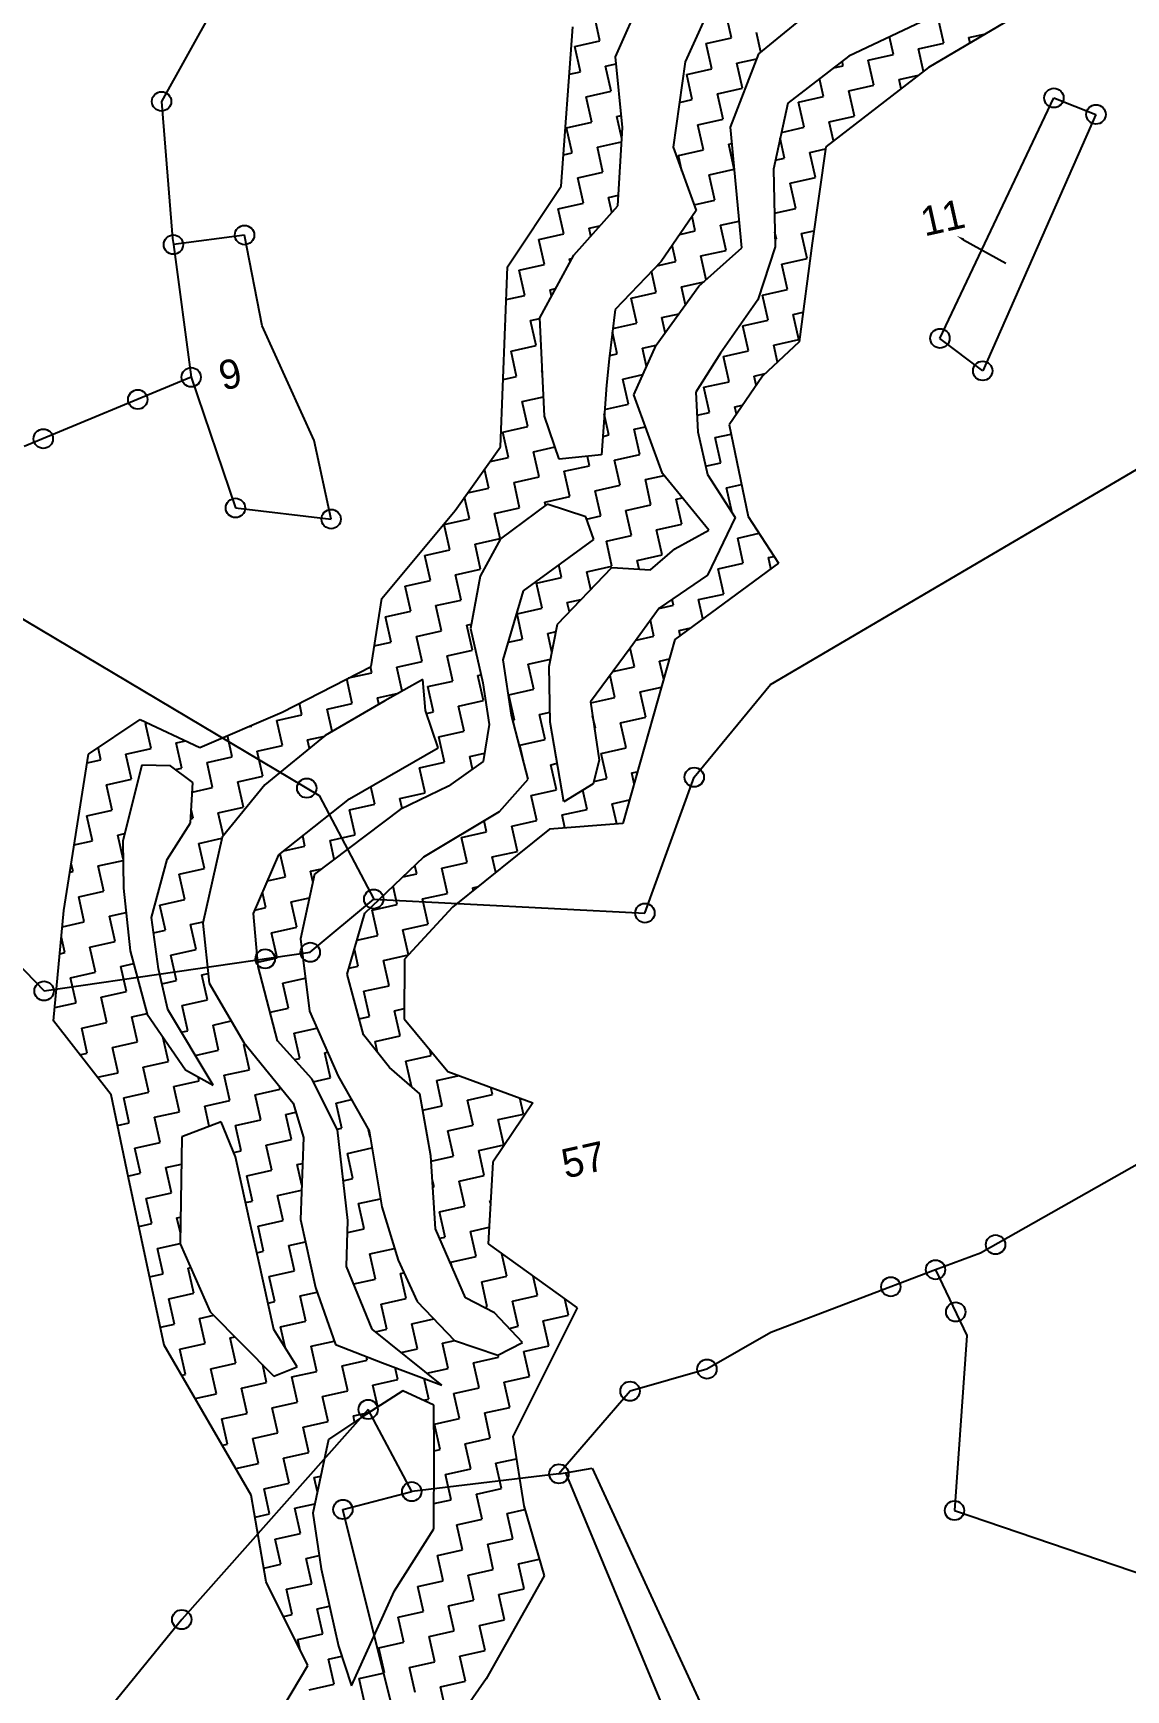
# Model space of a CAD drawing. Header units: metres. Extents: x 308144 to 311379, y 1932438 to 1934417.
# Drawn here: x 308645 to 308990, y 1933388 to 1933913 of the extents above; entities that cross this region are included whole.
import ezdxf

# ---------------------------------------------------------------- set-up
doc = ezdxf.new("R2010")
doc.units = ezdxf.units.M
doc.header["$LTSCALE"] = 0.3
doc.layers.get('0').update_dxf_attribs({"linetype": 'CONTINUOUS'})
for name, color, linetype in [('POLY_HATCH', 12, 'CONTINUOUS'), ('POLY_PARCEL', 6, 'CONTINUOUS'), ('TEXT_PARCEL', 7, 'CONTINUOUS')]:
    doc.layers.add(name, color=color, linetype=linetype)
doc.styles.get("Standard").update_dxf_attribs({"font": ''})
doc.styles.get('Standard').set_extended_font_data('Kruti Dev 050')

msp = doc.modelspace()

# ---------------------------------------------------------------- linework, layer by layer
msp.add_lwpolyline([(308939.09, 1933847.19), (308952.42, 1933839.78)])
for centre in [(308685.2, 1933890.97), (308967.66, 1933892.07), (308980.98, 1933886.85), (308711.48, 1933848.66), (308688.95, 1933845.63), (308931.6, 1933815.96), (308945.11, 1933805.67), (308694.58, 1933803.64), (308677.68, 1933796.61), (308647.78, 1933784.18), (308708.59, 1933762.26), (308738.89, 1933758.74), (308731.16, 1933673.56), (308853.81, 1933677.02), (308752.35, 1933638.43), (308838.21, 1933634.01), (308732.29, 1933621.59), (308718.02, 1933619.51), (308648.01, 1933609.35), (308949.19, 1933529.03), (308930.18, 1933521.1), (308916.04, 1933515.7), (308936.57, 1933507.71), (308857.85, 1933489.63), (308833.48, 1933482.63), (308750.6, 1933476.85), (308811, 1933456.46), (308764.4, 1933450.83), (308742.63, 1933445.19), (308936.19, 1933444.86), (308691.6, 1933410.33)]:
    msp.add_circle(centre, 3.06)
msp.add_solid([(308938.89, 1933846.83), (308936.91, 1933848.41), (308939.29, 1933847.55)])
at = {"layer": 'POLY_HATCH'}
for p, q in [((308828.84, 1933905.04), (308840.43, 1933931)), ((308861.85, 1933927.64), (308850.94, 1933903.46)), ((308874.24, 1933906.04), (308892.21, 1933920.68)), ((308931.57, 1933918.87), (308902.73, 1933905.34)), ((308955.73, 1933918.03), (308927.98, 1933901.69)), ((308811.73, 1933864.09), (308815.4, 1933914.62)), ((308831.11, 1933882.72), (308828.84, 1933905.04)), ((308850.94, 1933903.46), (308847.18, 1933876.53)), ((308865.28, 1933882.8), (308874.24, 1933906.04)), ((308902.73, 1933905.34), (308883.41, 1933890.39)), ((308927.98, 1933901.69), (308895.44, 1933876.55)), ((308883.41, 1933890.39), (308878.86, 1933869.56)), ((308829.59, 1933857.92), (308831.11, 1933882.72)), ((308868.85, 1933844.66), (308865.28, 1933882.8)), ((308847.18, 1933876.53), (308854.4, 1933856.4)), ((308895.44, 1933876.55), (308891.13, 1933846.14)), ((308878.86, 1933869.56), (308879.42, 1933844.91)), ((308794.74, 1933838.57), (308811.73, 1933864.09)), ((308815.68, 1933842.3), (308829.59, 1933857.92)), ((308854.4, 1933856.4), (308843.32, 1933840.33)), ((308855.3, 1933832.43), (308868.85, 1933844.66)), ((308879.42, 1933844.91), (308873.97, 1933828.11)), ((308891.13, 1933846.14), (308887.02, 1933814.82)), ((308804.89, 1933822.49), (308815.68, 1933842.3)), ((308843.32, 1933840.33), (308828.77, 1933825.12)), ((308792.51, 1933781.6), (308794.74, 1933838.57)), ((308841.76, 1933813.82), (308855.3, 1933832.43)), ((308828.77, 1933825.12), (308826.84, 1933809.47)), ((308873.97, 1933828.11), (308862.15, 1933811.31)), ((308806.43, 1933791.31), (308804.89, 1933822.49)), ((308834.66, 1933798.08), (308841.76, 1933813.82)), ((308887.02, 1933814.82), (308875.43, 1933804.02)), ((308826.84, 1933809.47), (308825.99, 1933801.12)), ((308862.15, 1933811.31), (308854.3, 1933798.93)), ((308875.43, 1933804.02), (308864.86, 1933788.63)), ((308825.99, 1933801.12), (308824.41, 1933779.03)), ((308843.76, 1933773.22), (308834.66, 1933798.08)), ((308854.3, 1933798.93), (308854.99, 1933786.35)), ((308811.11, 1933777.68), (308806.43, 1933791.31)), ((308854.99, 1933786.35), (308858.01, 1933772.86)), ((308864.86, 1933788.63), (308870.88, 1933759.57)), ((308778.16, 1933761.5), (308792.51, 1933781.6)), ((308824.41, 1933779.03), (308811.11, 1933777.68)), ((308858.41, 1933755.26), (308843.76, 1933773.22)), ((308858.01, 1933772.86), (308866.72, 1933759.24)), ((308754.92, 1933733.62), (308778.16, 1933761.5)), ((308807.24, 1933763.49), (308792.5, 1933752.5)), ((308819.47, 1933759.44), (308807.24, 1933763.49)), ((308821.98, 1933752.3), (308819.47, 1933759.44)), ((308847.69, 1933749.32), (308858.41, 1933755.26)), ((308866.72, 1933759.24), (308858.05, 1933741.02)), ((308870.88, 1933759.57), (308880.46, 1933744.82)), ((308792.5, 1933752.5), (308786.09, 1933740.65)), ((308799.8, 1933736.03), (308821.98, 1933752.3)), ((308839.98, 1933742.64), (308847.69, 1933749.32)), ((308880.46, 1933744.82), (308847.71, 1933720.6)), ((308786.09, 1933740.65), (308783, 1933724.12)), ((308810.55, 1933725.43), (308827.76, 1933743.44)), ((308827.76, 1933743.44), (308839.98, 1933742.64)), ((308858.05, 1933741.02), (308842.7, 1933730.51)), ((308793.36, 1933714.22), (308799.8, 1933736.03)), ((308751.52, 1933712.11), (308754.92, 1933733.62)), ((308842.7, 1933730.51), (308833.49, 1933717.83)), ((308783, 1933724.12), (308786.85, 1933706.88)), ((308807.86, 1933712.09), (308810.55, 1933725.43)), ((308847.71, 1933720.6), (308831.26, 1933662.38)), ((308795.93, 1933696.69), (308793.36, 1933714.22)), ((308833.49, 1933717.83), (308821, 1933700.87)), ((308723.36, 1933697.6), (308751.52, 1933712.11)), ((308767.9, 1933707.92), (308755.86, 1933701.19)), ((308768.73, 1933698.15), (308767.9, 1933707.92)), ((308808.26, 1933694.48), (308807.86, 1933712.09)), ((308786.85, 1933706.88), (308788.89, 1933693.75)), ((308697.35, 1933686.47), (308723.36, 1933697.6)), ((308755.86, 1933701.19), (308737.04, 1933690.19)), ((308772.72, 1933686.37), (308768.73, 1933698.15)), ((308821, 1933700.87), (308823.72, 1933682.37)), ((308662.06, 1933684.36), (308678.46, 1933695.27)), ((308678.46, 1933695.27), (308697.35, 1933686.47)), ((308788.89, 1933693.75), (308786.99, 1933682.01)), ((308801.24, 1933676.36), (308795.93, 1933696.69)), ((308812.5, 1933669.24), (308808.26, 1933694.48)), ((308737.04, 1933690.19), (308717.89, 1933674.59)), ((308654.3, 1933634.85), (308662.06, 1933684.36)), ((308744.65, 1933670.13), (308772.72, 1933686.37)), ((308786.99, 1933682.01), (308776.07, 1933674.14)), ((308823.72, 1933682.37), (308821.86, 1933674.87)), ((308678.91, 1933680.8), (308672.95, 1933656.84)), ((308688.01, 1933680.58), (308678.91, 1933680.8)), ((308695.07, 1933675.37), (308688.01, 1933680.58)), ((308792.2, 1933666.19), (308801.24, 1933676.36)), ((308694.32, 1933662.53), (308695.07, 1933675.37)), ((308717.89, 1933674.59), (308704.39, 1933657.99)), ((308776.07, 1933674.14), (308760.72, 1933666.82)), ((308821.86, 1933674.87), (308812.5, 1933669.24)), ((308722.34, 1933652.47), (308744.65, 1933670.13)), ((308760.72, 1933666.82), (308733.62, 1933646.28)), ((308768.25, 1933651.78), (308792.2, 1933666.19)), ((308686.95, 1933650.92), (308694.32, 1933662.53)), ((308808, 1933660.55), (308777.29, 1933635.83)), ((308831.26, 1933662.38), (308808, 1933660.55)), ((308672.95, 1933656.84), (308673.11, 1933641.94)), ((308704.39, 1933657.99), (308698.24, 1933630.81)), ((308681.99, 1933632.61), (308686.95, 1933650.92)), ((308714.27, 1933633.91), (308722.34, 1933652.47)), ((308749.58, 1933634.02), (308768.25, 1933651.78)), ((308733.62, 1933646.28), (308729.14, 1933625.81)), ((308673.11, 1933641.94), (308675.3, 1933622.06)), ((308651.02, 1933599.85), (308654.3, 1933634.85)), ((308777.29, 1933635.83), (308762.12, 1933619.4)), ((308684.27, 1933616.37), (308681.99, 1933632.61)), ((308698.24, 1933630.81), (308700.24, 1933611.8)), ((308715.78, 1933617.05), (308714.27, 1933633.91)), ((308743.95, 1933614.65), (308749.58, 1933634.02)), ((308729.14, 1933625.81), (308732, 1933602.91)), ((308675.3, 1933622.06), (308680.69, 1933601.99)), ((308762.12, 1933619.4), (308761.99, 1933600.55)), ((308687.16, 1933603.44), (308684.27, 1933616.37)), ((308721.94, 1933593.53), (308715.78, 1933617.05)), ((308749.15, 1933595.45), (308743.95, 1933614.65)), ((308700.24, 1933611.8), (308711.24, 1933592.99)), ((308701.58, 1933579.51), (308687.16, 1933603.44)), ((308732, 1933602.91), (308741.14, 1933582.33)), ((308669.3, 1933576.43), (308651.02, 1933599.85)), ((308680.69, 1933601.99), (308692.8, 1933584.33)), ((308761.99, 1933600.55), (308775.87, 1933583.87)), ((308711.24, 1933592.99), (308726.84, 1933573.85)), ((308732.79, 1933581.48), (308721.94, 1933593.53)), ((308757.37, 1933585.07), (308749.15, 1933595.45)), ((308692.8, 1933584.33), (308701.58, 1933579.51)), ((308741.14, 1933582.33), (308750.89, 1933565.05)), ((308766.92, 1933576.79), (308757.37, 1933585.07)), ((308775.87, 1933583.87), (308802.74, 1933573.95)), ((308674.71, 1933550.13), (308669.3, 1933576.43)), ((308740.91, 1933565.41), (308732.79, 1933581.48)), ((308770.39, 1933557.2), (308766.92, 1933576.79)), ((308726.84, 1933573.85), (308730.12, 1933563)), ((308802.74, 1933573.95), (308790.02, 1933555.18)), ((308704.05, 1933567.96), (308691.63, 1933563.15)), ((308708.57, 1933556.82), (308704.05, 1933567.96)), ((308691.63, 1933563.15), (308691.1, 1933529.3)), ((308730.12, 1933563), (308729.15, 1933536.98)), ((308744.16, 1933536.72), (308740.91, 1933565.41)), ((308750.89, 1933565.05), (308754.9, 1933541.05)), ((308713.6, 1933534.33), (308708.57, 1933556.82)), ((308771.96, 1933534.02), (308770.39, 1933557.2)), ((308790.02, 1933555.18), (308788.57, 1933529.28)), ((308686.08, 1933497.17), (308674.71, 1933550.13)), ((308754.9, 1933541.05), (308760.06, 1933524.1)), ((308729.15, 1933536.98), (308733.98, 1933515.43)), ((308743.79, 1933522.15), (308744.16, 1933536.72)), ((308691.1, 1933529.3), (308700.64, 1933507.81)), ((308715.76, 1933524.69), (308713.6, 1933534.33)), ((308781.39, 1933512.14), (308771.96, 1933534.02)), ((308788.57, 1933529.28), (308816.78, 1933509.04)), ((308720.79, 1933502.2), (308715.76, 1933524.69)), ((308760.06, 1933524.1), (308766.16, 1933510.98)), ((308751.87, 1933502.23), (308743.79, 1933522.15)), ((308733.98, 1933515.43), (308740.28, 1933497.38)), ((308766.16, 1933510.98), (308777.97, 1933498.68)), ((308790.59, 1933507.41), (308781.39, 1933512.14)), ((308816.78, 1933509.04), (308796.42, 1933468.29)), ((308700.64, 1933507.81), (308720.74, 1933487.35)), ((308799.48, 1933498.08), (308790.59, 1933507.41)), ((308728.17, 1933490.36), (308720.79, 1933502.2)), ((308773.95, 1933484.54), (308751.87, 1933502.23)), ((308777.97, 1933498.68), (308791.69, 1933494.06)), ((308791.69, 1933494.06), (308799.48, 1933498.08)), ((308713.6, 1933449.76), (308686.08, 1933497.17)), ((308740.28, 1933497.38), (308755.15, 1933491.65)), ((308720.74, 1933487.35), (308728.17, 1933490.36)), ((308755.15, 1933491.65), (308773.95, 1933484.54)), ((308761.6, 1933482.75), (308748.61, 1933474.45)), ((308771.39, 1933478.2), (308761.6, 1933482.75)), ((308771.49, 1933462.7), (308771.39, 1933478.2)), ((308748.61, 1933474.45), (308738.04, 1933467.36)), ((308738.04, 1933467.36), (308733.14, 1933444)), ((308796.42, 1933468.29), (308799.88, 1933446.38)), ((308771.38, 1933439.06), (308771.49, 1933462.7)), ((308718.28, 1933422.33), (308713.6, 1933449.76)), ((308799.88, 1933446.38), (308806.3, 1933424.17)), ((308733.14, 1933444), (308735.74, 1933426.36)), ((308758.9, 1933419.4), (308771.38, 1933439.06)), ((308735.74, 1933426.36), (308741.2, 1933401.94)), ((308731.46, 1933395.84), (308718.28, 1933422.33)), ((308745.36, 1933389.38), (308758.9, 1933419.4)), ((308806.3, 1933424.17), (308787.98, 1933391.6)), ((308741.2, 1933401.94), (308745.36, 1933389.38)), ((308721.31, 1933378.61), (308731.46, 1933395.84)), ((308787.98, 1933391.6), (308761.28, 1933353.29))]:
    msp.add_line(p, q, dxfattribs=at)
at = {"layer": 'POLY_HATCH', "linetype": 'Continuous'}
for p, q in [((308823.98, 1933910.1), (308822.2, 1933918.06)), ((308865.56, 1933911.05), (308863.77, 1933919)), ((308932.78, 1933909.38), (308931, 1933917.33)), ((308874.91, 1933906.59), (308873.51, 1933912.83)), ((308940.74, 1933911.16), (308946.09, 1933912.35)), ((308816.02, 1933908.32), (308823.98, 1933910.1)), ((308817.81, 1933900.36), (308816.02, 1933908.32)), ((308857.6, 1933909.26), (308865.56, 1933911.05)), ((308859.38, 1933901.31), (308857.6, 1933909.26)), ((308916.87, 1933905.81), (308915.62, 1933911.39)), ((308924.83, 1933907.6), (308932.78, 1933909.38)), ((308926.42, 1933900.48), (308924.83, 1933907.6)), ((308941.13, 1933909.43), (308940.74, 1933911.16)), ((308825.76, 1933902.14), (308829.06, 1933902.88)), ((308827.55, 1933894.18), (308825.76, 1933902.14)), ((308867.34, 1933903.09), (308873.65, 1933904.5)), ((308869.12, 1933895.13), (308867.34, 1933903.09)), ((308897.84, 1933901.56), (308900.95, 1933902.25)), ((308900.95, 1933902.25), (308900.62, 1933903.71)), ((308908.91, 1933904.03), (308916.87, 1933905.81)), ((308910.69, 1933896.07), (308908.91, 1933904.03)), ((308814.31, 1933899.58), (308817.81, 1933900.36)), ((308851.42, 1933899.52), (308859.38, 1933901.31)), ((308853.2, 1933891.57), (308851.42, 1933899.52)), ((308894.77, 1933892.51), (308893.5, 1933898.2)), ((308918.65, 1933897.86), (308924.8, 1933899.23)), ((308919.29, 1933894.98), (308918.65, 1933897.86)), ((308819.59, 1933892.4), (308827.55, 1933894.18)), ((308821.37, 1933884.44), (308819.59, 1933892.4)), ((308849.16, 1933890.66), (308853.2, 1933891.57)), ((308861.16, 1933893.35), (308869.12, 1933895.13)), ((308862.94, 1933885.39), (308861.16, 1933893.35)), ((308886.82, 1933890.73), (308894.77, 1933892.51)), ((308902.73, 1933894.29), (308910.69, 1933896.07)), ((308904.51, 1933886.34), (308902.73, 1933894.29)), ((308829.33, 1933886.22), (308830.72, 1933886.54)), ((308830.9, 1933879.2), (308829.33, 1933886.22)), ((308888.6, 1933882.77), (308886.82, 1933890.73)), ((308896.55, 1933884.55), (308904.51, 1933886.34)), ((308813.41, 1933882.66), (308821.37, 1933884.44)), ((308815.19, 1933874.7), (308813.41, 1933882.66)), ((308854.98, 1933883.61), (308862.94, 1933885.39)), ((308856.76, 1933875.65), (308854.98, 1933883.61)), ((308881.39, 1933881.16), (308888.6, 1933882.77)), ((308897.92, 1933878.47), (308896.55, 1933884.55)), ((308823.15, 1933876.48), (308830.84, 1933878.2)), ((308824.93, 1933868.53), (308823.15, 1933876.48)), ((308848.8, 1933873.87), (308856.76, 1933875.65)), ((308864.72, 1933877.43), (308865.76, 1933877.66)), ((308866.5, 1933869.47), (308864.72, 1933877.43)), ((308882.42, 1933873.03), (308881, 1933879.36)), ((308890.38, 1933874.82), (308895.35, 1933875.93)), ((308812.46, 1933874.09), (308815.19, 1933874.7)), ((308849.91, 1933868.92), (308848.8, 1933873.87)), ((308879.48, 1933872.38), (308882.42, 1933873.03)), ((308892.16, 1933866.86), (308890.38, 1933874.82)), ((308816.97, 1933866.74), (308824.93, 1933868.53)), ((308818.75, 1933858.79), (308816.97, 1933866.74)), ((308858.54, 1933867.69), (308866.5, 1933869.47)), ((308860.32, 1933859.73), (308858.54, 1933867.69)), ((308884.2, 1933865.08), (308892.16, 1933866.86)), ((308885.98, 1933857.12), (308884.2, 1933865.08)), ((308826.71, 1933860.57), (308829.8, 1933861.26)), ((308827.76, 1933855.86), (308826.71, 1933860.57)), ((308853.74, 1933858.26), (308860.32, 1933859.73)), ((308810.79, 1933857.01), (308818.75, 1933858.79)), ((308812.57, 1933849.05), (308810.79, 1933857.01)), ((308854.15, 1933849.99), (308853.13, 1933854.55)), ((308879.18, 1933855.6), (308885.98, 1933857.12)), ((308820.53, 1933850.83), (308823.96, 1933851.6)), ((308821.08, 1933848.36), (308820.53, 1933850.83)), ((308849.22, 1933848.89), (308854.15, 1933849.99)), ((308862.11, 1933851.77), (308868.06, 1933853.11)), ((308863.89, 1933843.82), (308862.11, 1933851.77)), ((308879.8, 1933847.38), (308879.32, 1933849.55)), ((308887.76, 1933849.16), (308891.68, 1933850.04)), ((308889.54, 1933841.2), (308887.76, 1933849.16)), ((308804.62, 1933847.27), (308812.57, 1933849.05)), ((308806.4, 1933839.31), (308804.62, 1933847.27)), ((308847.97, 1933840.25), (308846.82, 1933845.41)), ((308879.37, 1933847.28), (308879.8, 1933847.38)), ((308798.44, 1933837.53), (308806.4, 1933839.31)), ((308814.36, 1933841.09), (308815.12, 1933841.26)), ((308814.55, 1933840.22), (308814.36, 1933841.09)), ((308841.96, 1933838.91), (308847.97, 1933840.25)), ((308855.93, 1933842.04), (308863.89, 1933843.82)), ((308857.61, 1933834.51), (308855.93, 1933842.04)), ((308881.58, 1933839.42), (308889.54, 1933841.2)), ((308883.37, 1933831.46), (308881.58, 1933839.42)), ((308800.22, 1933829.57), (308798.44, 1933837.53)), ((308841.79, 1933830.52), (308840.3, 1933837.18)), ((308849.75, 1933832.3), (308856.93, 1933833.9)), ((308794.33, 1933828.25), (308800.22, 1933829.57)), ((308808.18, 1933831.35), (308809.93, 1933831.74)), ((308808.63, 1933829.35), (308808.18, 1933831.35)), ((308833.83, 1933828.73), (308841.79, 1933830.52)), ((308835.62, 1933820.78), (308833.83, 1933828.73)), ((308851.03, 1933826.57), (308849.75, 1933832.3)), ((308875.41, 1933829.68), (308883.37, 1933831.46)), ((308877.19, 1933821.72), (308875.41, 1933829.68)), ((308843.57, 1933822.56), (308849, 1933823.77)), ((308885.15, 1933823.5), (308888.25, 1933824.2)), ((308886.93, 1933815.55), (308885.15, 1933823.5)), ((308794, 1933819.82), (308794.04, 1933819.83)), ((308794.04, 1933819.83), (308794.01, 1933819.98)), ((308802, 1933821.61), (308804.9, 1933822.26)), ((308803.78, 1933813.65), (308802, 1933821.61)), ((308829.44, 1933811.04), (308827.89, 1933817.96)), ((308828.03, 1933819.08), (308835.62, 1933820.78)), ((308844.64, 1933817.79), (308843.57, 1933822.56)), ((308869.23, 1933819.94), (308877.19, 1933821.72)), ((308871.01, 1933811.98), (308869.23, 1933819.94)), ((308795.82, 1933811.87), (308803.78, 1933813.65)), ((308837.4, 1933812.82), (308841.74, 1933813.79)), ((308838.69, 1933807.03), (308837.4, 1933812.82)), ((308878.97, 1933813.76), (308886.93, 1933815.55)), ((308880.16, 1933808.43), (308878.97, 1933813.76)), ((308797.6, 1933803.91), (308795.82, 1933811.87)), ((308826.96, 1933810.48), (308829.44, 1933811.04)), ((308863.05, 1933810.2), (308871.01, 1933811.98)), ((308864.83, 1933802.24), (308863.05, 1933810.2)), ((308793.34, 1933802.96), (308797.6, 1933803.91)), ((308805.56, 1933805.69), (308805.72, 1933805.73)), ((308805.76, 1933804.8), (308805.56, 1933805.69)), ((308831.22, 1933803.08), (308837.55, 1933804.5)), ((308833, 1933795.12), (308831.22, 1933803.08)), ((308856.87, 1933800.46), (308864.83, 1933802.24)), ((308872.79, 1933804.02), (308876.27, 1933804.8)), ((308873.44, 1933801.13), (308872.79, 1933804.02)), ((308799.39, 1933795.95), (308806.13, 1933797.46)), ((308858.66, 1933792.5), (308856.87, 1933800.46)), ((308801.17, 1933788), (308799.39, 1933795.95)), ((308826.82, 1933785.38), (308825.34, 1933792.02)), ((308825.44, 1933793.43), (308833, 1933795.12)), ((308854.7, 1933791.62), (308858.66, 1933792.5)), ((308866.61, 1933794.29), (308869.13, 1933794.85)), ((308867.14, 1933791.94), (308866.61, 1933794.29)), ((308793.21, 1933786.22), (308801.17, 1933788)), ((308794.99, 1933778.26), (308793.21, 1933786.22)), ((308834.78, 1933787.16), (308838.36, 1933787.96)), ((308836.56, 1933779.2), (308834.78, 1933787.16)), ((308802.95, 1933780.04), (308809.78, 1933781.57)), ((308824.83, 1933784.93), (308826.82, 1933785.38)), ((308860.44, 1933784.55), (308865.47, 1933785.67)), ((308862.22, 1933776.59), (308860.44, 1933784.55)), ((308789.19, 1933776.96), (308794.99, 1933778.26)), ((308804.73, 1933772.08), (308802.95, 1933780.04)), ((308820.65, 1933775.64), (308819.99, 1933778.58)), ((308828.6, 1933777.42), (308836.56, 1933779.2)), ((308830.38, 1933769.46), (308828.6, 1933777.42)), ((308857.41, 1933775.51), (308862.22, 1933776.59)), ((308788.81, 1933768.52), (308787.46, 1933774.54)), ((308796.77, 1933770.3), (308804.73, 1933772.08)), ((308812.69, 1933773.86), (308820.65, 1933775.64)), ((308814.47, 1933765.9), (308812.69, 1933773.86)), ((308838.34, 1933771.25), (308844.29, 1933772.58)), ((308840.12, 1933763.29), (308838.34, 1933771.25)), ((308782.63, 1933758.78), (308781.1, 1933765.63)), ((308782.09, 1933767.01), (308788.81, 1933768.52)), ((308798.55, 1933762.34), (308796.77, 1933770.3)), ((308806.51, 1933764.12), (308814.47, 1933765.9)), ((308822.43, 1933767.68), (308830.38, 1933769.46)), ((308824.21, 1933759.72), (308822.43, 1933767.68)), ((308848.08, 1933765.07), (308850.05, 1933765.51)), ((308864, 1933768.63), (308868.78, 1933769.7)), ((308865.77, 1933760.74), (308864, 1933768.63)), ((308790.59, 1933760.56), (308798.55, 1933762.34)), ((308792.37, 1933752.6), (308790.59, 1933760.56)), ((308806.74, 1933763.11), (308806.51, 1933764.12)), ((308832.17, 1933761.51), (308840.12, 1933763.29)), ((308833.95, 1933753.55), (308832.17, 1933761.51)), ((308849.86, 1933757.11), (308848.08, 1933765.07)), ((308774.68, 1933757), (308782.63, 1933758.78)), ((308776.46, 1933749.04), (308774.68, 1933757)), ((308819.72, 1933758.72), (308824.21, 1933759.72)), ((308841.9, 1933755.33), (308849.86, 1933757.11)), ((308843.69, 1933747.37), (308841.9, 1933755.33)), ((308784.42, 1933750.82), (308792.37, 1933752.6)), ((308786.2, 1933742.86), (308784.42, 1933750.82)), ((308825.99, 1933751.77), (308833.95, 1933753.55)), ((308827.77, 1933743.81), (308825.99, 1933751.77)), ((308867.56, 1933752.71), (308874.35, 1933754.23)), ((308869.34, 1933744.75), (308867.56, 1933752.71)), ((308768.5, 1933747.26), (308776.46, 1933749.04)), ((308770.28, 1933739.3), (308768.5, 1933747.26)), ((308811.85, 1933740.25), (308810.96, 1933744.22)), ((308835.73, 1933745.59), (308843.69, 1933747.37)), ((308836.33, 1933742.88), (308835.73, 1933745.59)), ((308861.38, 1933742.97), (308869.34, 1933744.75)), ((308877.3, 1933746.54), (308879.09, 1933746.94)), ((308878.08, 1933743.06), (308877.3, 1933746.54)), ((308762.32, 1933737.52), (308770.28, 1933739.3)), ((308778.24, 1933741.08), (308786.2, 1933742.86)), ((308780.02, 1933733.12), (308778.24, 1933741.08)), ((308803.89, 1933738.47), (308811.85, 1933740.25)), ((308819.81, 1933742.03), (308827.77, 1933743.81)), ((308821.06, 1933736.44), (308819.81, 1933742.03)), ((308863.16, 1933735.02), (308861.38, 1933742.97)), ((308764.1, 1933729.56), (308762.32, 1933737.52)), ((308805.68, 1933730.51), (308803.89, 1933738.47)), ((308855.21, 1933733.23), (308863.16, 1933735.02)), ((308756.14, 1933727.78), (308764.1, 1933729.56)), ((308772.06, 1933731.34), (308780.02, 1933733.12)), ((308773.84, 1933723.38), (308772.06, 1933731.34)), ((308797.72, 1933728.73), (308805.68, 1933730.51)), ((308799.5, 1933720.77), (308797.72, 1933728.73)), ((308813.63, 1933732.29), (308818.04, 1933733.27)), ((308814.29, 1933729.35), (308813.63, 1933732.29)), ((308842.64, 1933730.42), (308847.25, 1933731.45)), ((308847.25, 1933731.45), (308846.83, 1933733.33)), ((308856.57, 1933727.15), (308855.21, 1933733.23)), ((308757.93, 1933719.82), (308756.14, 1933727.78)), ((308765.88, 1933721.6), (308773.84, 1933723.38)), ((308781.8, 1933725.16), (308783.25, 1933725.49)), ((308783.58, 1933717.21), (308781.8, 1933725.16)), ((308841.07, 1933721.71), (308839.95, 1933726.72)), ((308849.03, 1933723.5), (308852.75, 1933724.33)), ((308849.4, 1933721.85), (308849.03, 1933723.5)), ((308752.55, 1933718.62), (308757.93, 1933719.82)), ((308767.66, 1933713.64), (308765.88, 1933721.6)), ((308795, 1933719.76), (308799.5, 1933720.77)), ((308807.46, 1933722.55), (308810.08, 1933723.14)), ((308808.78, 1933716.64), (308807.46, 1933722.55)), ((308835.39, 1933720.44), (308841.07, 1933721.71)), ((308759.71, 1933711.86), (308767.66, 1933713.64)), ((308775.62, 1933715.42), (308783.58, 1933717.21)), ((308777.4, 1933707.47), (308775.62, 1933715.42)), ((308801.28, 1933712.81), (308808.33, 1933714.39)), ((308803.06, 1933704.85), (308801.28, 1933712.81)), ((308834.89, 1933711.97), (308833.56, 1933717.92)), ((308842.85, 1933713.76), (308845.98, 1933714.45)), ((308844.14, 1933707.98), (308842.85, 1933713.76)), ((308745.57, 1933700.34), (308743.83, 1933708.14)), ((308744.41, 1933708.44), (308751.75, 1933710.08)), ((308751.75, 1933710.08), (308751.32, 1933712)), ((308761.4, 1933704.29), (308759.71, 1933711.86)), ((308785.36, 1933709.25), (308786.28, 1933709.45)), ((308787.14, 1933701.29), (308785.36, 1933709.25)), ((308828.72, 1933702.24), (308827.15, 1933709.22)), ((308828.05, 1933710.44), (308834.89, 1933711.97)), ((308753.53, 1933702.12), (308760.19, 1933703.61)), ((308769.45, 1933705.69), (308777.4, 1933707.47)), ((308771.23, 1933697.73), (308769.45, 1933705.69)), ((308795.1, 1933703.07), (308803.06, 1933704.85)), ((308796.88, 1933695.11), (308795.1, 1933703.07)), ((308836.67, 1933704.02), (308843.45, 1933705.53)), ((308838.46, 1933696.06), (308836.67, 1933704.02)), ((308729.65, 1933696.78), (308728.84, 1933700.42)), ((308737.61, 1933698.56), (308745.57, 1933700.34)), ((308739.2, 1933691.46), (308737.61, 1933698.56)), ((308753.98, 1933700.1), (308753.53, 1933702.12)), ((308769.04, 1933697.24), (308771.23, 1933697.73)), ((308779.18, 1933699.51), (308787.14, 1933701.29)), ((308780.97, 1933691.55), (308779.18, 1933699.51)), ((308804.84, 1933696.89), (308808.19, 1933697.64)), ((308821.05, 1933700.52), (308828.72, 1933702.24)), ((308680.12, 1933694.05), (308680.77, 1933694.2)), ((308681.9, 1933686.09), (308680.12, 1933694.05)), ((308712.45, 1933692.93), (308713.74, 1933693.22)), ((308713.74, 1933693.22), (308713.68, 1933693.46)), ((308721.7, 1933695), (308729.65, 1933696.78)), ((308723.48, 1933687.04), (308721.7, 1933695)), ((308796.37, 1933695), (308796.88, 1933695.11)), ((308806.62, 1933688.93), (308804.84, 1933696.89)), ((308822.54, 1933692.5), (308821.64, 1933696.49)), ((308822.24, 1933692.43), (308822.54, 1933692.5)), ((308830.5, 1933694.28), (308838.46, 1933696.06)), ((308832.28, 1933686.32), (308830.5, 1933694.28)), ((308689.86, 1933687.88), (308692.88, 1933688.55)), ((308691.64, 1933679.92), (308689.86, 1933687.88)), ((308707.56, 1933683.48), (308706.06, 1933690.19)), ((308715.52, 1933685.26), (308723.48, 1933687.04)), ((308731.43, 1933688.82), (308736.84, 1933690.03)), ((308732.04, 1933686.12), (308731.43, 1933688.82)), ((308773.01, 1933689.77), (308780.97, 1933691.55)), ((308774.79, 1933681.81), (308773.01, 1933689.77)), ((308798.66, 1933687.15), (308806.62, 1933688.93)), ((308800.11, 1933680.71), (308798.66, 1933687.15)), ((308661.62, 1933681.56), (308665.99, 1933682.53)), ((308665.99, 1933682.53), (308665.12, 1933686.4)), ((308673.95, 1933684.31), (308681.9, 1933686.09)), ((308675.73, 1933676.36), (308673.95, 1933684.31)), ((308699.6, 1933681.7), (308707.56, 1933683.48)), ((308701.38, 1933673.74), (308699.6, 1933681.7)), ((308717.3, 1933677.3), (308715.52, 1933685.26)), ((308766.83, 1933680.03), (308774.79, 1933681.81)), ((308782.75, 1933683.59), (308787.41, 1933684.63)), ((308783.64, 1933679.6), (308782.75, 1933683.59)), ((308808.4, 1933680.98), (308810.45, 1933681.43)), ((308824.32, 1933684.54), (308832.28, 1933686.32)), ((308826.1, 1933676.58), (308824.32, 1933684.54)), ((308667.77, 1933674.57), (308675.73, 1933676.36)), ((308689.54, 1933679.45), (308691.64, 1933679.92)), ((308709.34, 1933675.52), (308717.3, 1933677.3)), ((308758.56, 1933678.18), (308758.87, 1933678.25)), ((308758.87, 1933678.25), (308758.85, 1933678.35)), ((308768.61, 1933672.07), (308766.83, 1933680.03)), ((308810.18, 1933673.02), (308808.4, 1933680.98)), ((308822.06, 1933675.68), (308826.1, 1933676.58)), ((308834.06, 1933678.36), (308835.89, 1933678.77)), ((308834.82, 1933674.96), (308834.06, 1933678.36)), ((308669.55, 1933666.62), (308667.77, 1933674.57)), ((308694.89, 1933672.29), (308701.38, 1933673.74)), ((308711.12, 1933667.56), (308709.34, 1933675.52)), ((308752.69, 1933668.51), (308751.45, 1933674.06)), ((308760.65, 1933670.29), (308768.61, 1933672.07)), ((308802.23, 1933671.24), (308810.18, 1933673.02)), ((308804.01, 1933663.28), (308802.23, 1933671.24)), ((308819.92, 1933666.84), (308818.57, 1933672.89)), ((308661.59, 1933664.84), (308669.55, 1933666.62)), ((308695.21, 1933664), (308694.57, 1933666.84)), ((308703.16, 1933665.78), (308711.12, 1933667.56)), ((308704.8, 1933658.49), (308703.16, 1933665.78)), ((308744.74, 1933666.73), (308752.69, 1933668.51)), ((308746.52, 1933658.77), (308744.74, 1933666.73)), ((308761.36, 1933667.13), (308760.65, 1933670.29)), ((308811.96, 1933665.06), (308819.92, 1933666.84)), ((308827.88, 1933668.62), (308833.37, 1933669.85)), ((308829.31, 1933662.23), (308827.88, 1933668.62)), ((308663.37, 1933656.88), (308661.59, 1933664.84)), ((308694.39, 1933663.82), (308695.21, 1933664)), ((308788.09, 1933659.72), (308787.3, 1933663.24)), ((308796.05, 1933661.5), (308804.01, 1933663.28)), ((308797.83, 1933653.54), (308796.05, 1933661.5)), ((308812.89, 1933660.94), (308811.96, 1933665.06)), ((308657.55, 1933655.57), (308663.37, 1933656.88)), ((308671.33, 1933658.66), (308673.52, 1933659.15)), ((308673.01, 1933651.15), (308671.33, 1933658.66)), ((308696.99, 1933656.04), (308704.32, 1933657.68)), ((308698.77, 1933648.08), (308696.99, 1933656.04)), ((308723.92, 1933653.71), (308730.6, 1933655.21)), ((308730.6, 1933655.21), (308729.88, 1933658.43)), ((308738.56, 1933656.99), (308746.52, 1933658.77)), ((308739.89, 1933651.03), (308738.56, 1933656.99)), ((308780.13, 1933657.94), (308788.09, 1933659.72)), ((308781.91, 1933649.98), (308780.13, 1933657.94)), ((308665.15, 1933648.92), (308673.02, 1933650.68)), ((308724.42, 1933645.47), (308722.78, 1933652.81)), ((308773.95, 1933648.2), (308781.91, 1933649.98)), ((308789.87, 1933651.76), (308797.83, 1933653.54)), ((308790.97, 1933646.84), (308789.87, 1933651.76)), ((308656.19, 1933646.91), (308657.19, 1933647.14)), ((308657.19, 1933647.14), (308656.62, 1933649.68)), ((308666.93, 1933640.96), (308665.15, 1933648.92)), ((308690.81, 1933646.3), (308698.77, 1933648.08)), ((308692.59, 1933638.34), (308690.81, 1933646.3)), ((308718.74, 1933644.2), (308724.42, 1933645.47)), ((308732.38, 1933647.25), (308735.96, 1933648.05)), ((308733.12, 1933643.97), (308732.38, 1933647.25)), ((308761.57, 1933645.43), (308766, 1933646.42)), ((308766, 1933646.42), (308765.4, 1933649.07)), ((308775.73, 1933640.24), (308773.95, 1933648.2)), ((308658.98, 1933639.18), (308666.93, 1933640.96)), ((308718.25, 1933635.73), (308717.16, 1933640.57)), ((308759.82, 1933636.68), (308758.51, 1933642.51)), ((308767.78, 1933638.46), (308775.73, 1933640.24)), ((308783.69, 1933642.02), (308785.48, 1933642.42)), ((308783.89, 1933641.14), (308783.69, 1933642.02)), ((308660.76, 1933631.22), (308658.98, 1933639.18)), ((308668.71, 1933633), (308673.97, 1933634.18)), ((308684.63, 1933636.56), (308692.59, 1933638.34)), ((308686.41, 1933628.61), (308684.63, 1933636.56)), ((308714.71, 1933634.94), (308718.25, 1933635.73)), ((308726.2, 1933637.51), (308731.99, 1933638.8)), ((308727.98, 1933629.55), (308726.2, 1933637.51)), ((308751.86, 1933634.89), (308759.82, 1933636.68)), ((308753.64, 1933626.94), (308751.86, 1933634.89)), ((308769.56, 1933630.5), (308767.78, 1933638.46)), ((308653.81, 1933629.67), (308660.76, 1933631.22)), ((308670.5, 1933625.04), (308668.71, 1933633)), ((308694.37, 1933630.39), (308698.35, 1933631.28)), ((308696.15, 1933622.43), (308694.37, 1933630.39)), ((308720.03, 1933627.77), (308727.98, 1933629.55)), ((308761.6, 1933628.72), (308769.56, 1933630.5)), ((308654.58, 1933621.48), (308653.5, 1933626.31)), ((308662.54, 1933623.26), (308670.5, 1933625.04)), ((308682.67, 1933627.77), (308686.41, 1933628.61)), ((308721.81, 1933619.81), (308720.03, 1933627.77)), ((308747.1, 1933625.47), (308753.64, 1933626.94)), ((308763.38, 1933620.76), (308761.6, 1933628.72)), ((308653.01, 1933621.13), (308654.58, 1933621.48)), ((308664.32, 1933615.3), (308662.54, 1933623.26)), ((308688.19, 1933620.65), (308696.15, 1933622.43)), ((308689.97, 1933612.69), (308688.19, 1933620.65)), ((308715.65, 1933618.44), (308721.81, 1933619.81)), ((308747.46, 1933617.2), (308746.26, 1933622.59)), ((308755.42, 1933618.98), (308763.38, 1933620.76)), ((308757.2, 1933611.02), (308755.42, 1933618.98)), ((308656.36, 1933613.52), (308664.32, 1933615.3)), ((308658.14, 1933605.56), (308656.36, 1933613.52)), ((308672.28, 1933617.09), (308676.39, 1933618)), ((308674.06, 1933609.13), (308672.28, 1933617.09)), ((308697.93, 1933614.47), (308699.91, 1933614.91)), ((308699.71, 1933606.51), (308697.93, 1933614.47)), ((308723.59, 1933611.85), (308730.69, 1933613.44)), ((308744.5, 1933616.53), (308747.46, 1933617.2)), ((308666.1, 1933607.35), (308674.06, 1933609.13)), ((308685.32, 1933611.65), (308689.97, 1933612.69)), ((308725.37, 1933603.9), (308723.59, 1933611.85)), ((308749.24, 1933609.24), (308757.2, 1933611.02)), ((308751.03, 1933601.28), (308749.24, 1933609.24)), ((308651.41, 1933604.06), (308658.14, 1933605.56)), ((308667.88, 1933599.39), (308666.1, 1933607.35)), ((308691.76, 1933604.73), (308699.71, 1933606.51)), ((308693.54, 1933596.77), (308691.76, 1933604.73)), ((308719.57, 1933602.6), (308725.37, 1933603.9)), ((308758.98, 1933603.06), (308762.02, 1933603.74)), ((308760.76, 1933595.1), (308758.98, 1933603.06)), ((308651.08, 1933599.76), (308651.03, 1933599.99)), ((308659.92, 1933597.61), (308667.88, 1933599.39)), ((308661.7, 1933589.65), (308659.92, 1933597.61)), ((308675.84, 1933601.17), (308680.63, 1933602.24)), ((308677.62, 1933593.21), (308675.84, 1933601.17)), ((308701.49, 1933598.55), (308707.23, 1933599.84)), ((308703.28, 1933590.59), (308701.49, 1933598.55)), ((308727.15, 1933595.94), (308734.38, 1933597.56)), ((308747.77, 1933600.55), (308751.03, 1933601.28)), ((308669.66, 1933591.43), (308677.62, 1933593.21)), ((308687.36, 1933587.03), (308685.62, 1933594.8)), ((308691.46, 1933596.31), (308693.54, 1933596.77)), ((308711.23, 1933592.38), (308711.66, 1933592.47)), ((308713.01, 1933584.42), (308711.23, 1933592.38)), ((308728.93, 1933587.98), (308727.15, 1933595.94)), ((308752.81, 1933593.32), (308760.76, 1933595.1)), ((308753.58, 1933589.85), (308752.81, 1933593.32)), ((308659.39, 1933589.13), (308661.7, 1933589.65)), ((308671.44, 1933583.47), (308669.66, 1933591.43)), ((308679.4, 1933585.25), (308687.36, 1933587.03)), ((308695.89, 1933588.94), (308703.28, 1933590.59)), ((308727.28, 1933587.61), (308728.93, 1933587.98)), ((308736.89, 1933589.76), (308737.75, 1933589.95)), ((308738.67, 1933581.8), (308736.89, 1933589.76)), ((308762.55, 1933587.14), (308770.5, 1933588.93)), ((308764.33, 1933579.19), (308762.55, 1933587.14)), ((308770.5, 1933588.93), (308770.08, 1933590.83)), ((308664.94, 1933582.02), (308671.44, 1933583.47)), ((308681.18, 1933577.29), (308679.4, 1933585.25)), ((308697.1, 1933580.86), (308696.81, 1933582.12)), ((308705.06, 1933582.64), (308713.01, 1933584.42)), ((308706.84, 1933574.68), (308705.06, 1933582.64)), ((308733.24, 1933580.59), (308738.67, 1933581.8)), ((308772.29, 1933580.97), (308779.41, 1933582.56)), ((308673.22, 1933575.51), (308681.18, 1933577.29)), ((308689.14, 1933579.07), (308697.1, 1933580.86)), ((308690.92, 1933571.12), (308689.14, 1933579.07)), ((308714.8, 1933576.46), (308722.75, 1933578.24)), ((308716.58, 1933568.5), (308714.8, 1933576.46)), ((308722.75, 1933578.24), (308722.56, 1933579.1)), ((308764.19, 1933579.16), (308764.33, 1933579.19)), ((308774.07, 1933573.01), (308772.29, 1933580.97)), ((308782.02, 1933574.79), (308789.98, 1933576.57)), ((308789.98, 1933576.57), (308789.47, 1933578.85)), ((308675, 1933567.55), (308673.22, 1933575.51)), ((308698.88, 1933572.9), (308706.84, 1933574.68)), ((308700.31, 1933566.51), (308698.88, 1933572.9)), ((308740.45, 1933573.84), (308745.31, 1933574.93)), ((308742.23, 1933565.89), (308740.45, 1933573.84)), ((308767.84, 1933571.61), (308774.07, 1933573.01)), ((308783.81, 1933566.83), (308782.02, 1933574.79)), ((308799.72, 1933570.39), (308798.58, 1933575.48)), ((308671.3, 1933566.72), (308675, 1933567.55)), ((308682.96, 1933569.34), (308690.92, 1933571.12)), ((308684.74, 1933561.38), (308682.96, 1933569.34)), ((308708.62, 1933566.72), (308716.58, 1933568.5)), ((308710.4, 1933558.76), (308708.62, 1933566.72)), ((308724.54, 1933570.28), (308727.71, 1933570.99)), ((308726.32, 1933562.32), (308724.54, 1933570.28)), ((308740.82, 1933565.57), (308742.23, 1933565.89)), ((308775.85, 1933565.05), (308783.81, 1933566.83)), ((308791.76, 1933568.61), (308799.72, 1933570.39)), ((308793.54, 1933560.65), (308791.76, 1933568.61)), ((308676.79, 1933559.6), (308684.74, 1933561.38)), ((308718.36, 1933560.54), (308726.32, 1933562.32)), ((308751.23, 1933563.01), (308750.7, 1933565.39)), ((308777.63, 1933557.09), (308775.85, 1933565.05)), ((308785.59, 1933558.87), (308793.54, 1933560.65)), ((308678.57, 1933551.64), (308676.79, 1933559.6)), ((308708, 1933558.22), (308710.4, 1933558.76)), ((308720.14, 1933552.58), (308718.36, 1933560.54)), ((308744.01, 1933557.93), (308751.79, 1933559.67)), ((308745.79, 1933549.97), (308744.01, 1933557.93)), ((308770.51, 1933555.5), (308777.63, 1933557.09)), ((308787.37, 1933550.92), (308785.59, 1933558.87)), ((308674.58, 1933550.75), (308678.57, 1933551.64)), ((308686.52, 1933553.42), (308691.49, 1933554.53)), ((308688.31, 1933545.46), (308686.52, 1933553.42)), ((308712.18, 1933550.8), (308720.14, 1933552.58)), ((308713.96, 1933542.84), (308712.18, 1933550.8)), ((308728.1, 1933554.37), (308729.82, 1933554.75)), ((308729.56, 1933547.84), (308728.1, 1933554.37)), ((308779.41, 1933549.13), (308787.37, 1933550.92)), ((308680.35, 1933543.68), (308688.31, 1933545.46)), ((308721.92, 1933544.63), (308729.5, 1933546.32)), ((308742.73, 1933549.28), (308745.79, 1933549.97)), ((308771.45, 1933547.35), (308770.89, 1933549.86)), ((308771.07, 1933547.27), (308771.45, 1933547.35)), ((308781.19, 1933541.18), (308779.41, 1933549.13)), ((308682.13, 1933535.72), (308680.35, 1933543.68)), ((308711.81, 1933542.36), (308713.96, 1933542.84)), ((308723.7, 1933536.67), (308721.92, 1933544.63)), ((308747.58, 1933542.01), (308754.49, 1933543.56)), ((308749.36, 1933534.05), (308747.58, 1933542.01)), ((308773.23, 1933539.39), (308781.19, 1933541.18)), ((308789.15, 1933542.96), (308789.34, 1933543)), ((308789.3, 1933542.27), (308789.15, 1933542.96)), ((308678, 1933534.8), (308682.13, 1933535.72)), ((308690.09, 1933537.5), (308691.23, 1933537.76)), ((308691.16, 1933532.72), (308690.09, 1933537.5)), ((308715.74, 1933534.89), (308723.7, 1933536.67)), ((308717.52, 1933526.93), (308715.74, 1933534.89)), ((308775.01, 1933531.44), (308773.23, 1933539.39)), ((308782.97, 1933533.22), (308788.87, 1933534.54)), ((308683.91, 1933527.76), (308691.1, 1933529.37)), ((308725.48, 1933528.71), (308730.74, 1933529.89)), ((308744.06, 1933532.87), (308749.36, 1933534.05)), ((308773.24, 1933531.04), (308775.01, 1933531.44)), ((308784.75, 1933525.26), (308782.97, 1933533.22)), ((308685.69, 1933519.8), (308683.91, 1933527.76)), ((308715.37, 1933526.45), (308717.52, 1933526.93)), ((308727.26, 1933520.75), (308725.48, 1933528.71)), ((308751.14, 1933526.09), (308758.92, 1933527.84)), ((308752.92, 1933518.14), (308751.14, 1933526.09)), ((308776.79, 1933523.48), (308784.75, 1933525.26)), ((308794.49, 1933519.08), (308792.91, 1933526.17)), ((308681.42, 1933518.85), (308685.69, 1933519.8)), ((308693.65, 1933521.59), (308694.45, 1933521.76)), ((308695.43, 1933513.63), (308693.65, 1933521.59)), ((308719.3, 1933518.97), (308727.26, 1933520.75)), ((308721.09, 1933511.01), (308719.3, 1933518.97)), ((308760.88, 1933519.92), (308761.9, 1933520.14)), ((308762.66, 1933511.96), (308760.88, 1933519.92)), ((308777.11, 1933522.06), (308776.79, 1933523.48)), ((308786.53, 1933517.3), (308794.49, 1933519.08)), ((308804.23, 1933512.9), (308802.86, 1933519.03)), ((308687.47, 1933511.85), (308695.43, 1933513.63)), ((308729.04, 1933512.79), (308734.47, 1933514.01)), ((308746.05, 1933516.6), (308752.92, 1933518.14)), ((308788.31, 1933509.34), (308786.53, 1933517.3)), ((308689.25, 1933503.89), (308687.47, 1933511.85)), ((308718.93, 1933510.53), (308721.09, 1933511.01)), ((308730.82, 1933504.83), (308729.04, 1933512.79)), ((308754.7, 1933510.18), (308762.66, 1933511.96)), ((308756.48, 1933502.22), (308754.7, 1933510.18)), ((308787.28, 1933509.11), (308788.31, 1933509.34)), ((308796.27, 1933511.12), (308804.23, 1933512.9)), ((308798.05, 1933503.17), (308796.27, 1933511.12)), ((308813.97, 1933506.73), (308812.82, 1933511.89)), ((308684.84, 1933502.9), (308689.25, 1933503.89)), ((308697.21, 1933505.67), (308701.75, 1933506.68)), ((308698.99, 1933497.71), (308697.21, 1933505.67)), ((308722.87, 1933503.05), (308730.82, 1933504.83)), ((308724.33, 1933496.53), (308722.87, 1933503.05)), ((308764.44, 1933504), (308771.38, 1933505.55)), ((308766.22, 1933496.04), (308764.44, 1933504)), ((308795.23, 1933502.53), (308798.05, 1933503.17)), ((308806.01, 1933504.95), (308813.97, 1933506.73)), ((308807.79, 1933496.99), (308806.01, 1933504.95)), ((308691.03, 1933495.93), (308698.99, 1933497.71)), ((308706.95, 1933499.49), (308708.48, 1933499.83)), ((308708.73, 1933491.53), (308706.95, 1933499.49)), ((308732.61, 1933496.88), (308739.89, 1933498.51)), ((308752.89, 1933501.42), (308756.48, 1933502.22)), ((308774.18, 1933497.82), (308778, 1933498.68)), ((308775.96, 1933489.86), (308774.18, 1933497.82)), ((308692.81, 1933487.97), (308691.03, 1933495.93)), ((308734.39, 1933488.92), (308732.61, 1933496.88)), ((308742.34, 1933490.7), (308750.3, 1933492.48)), ((308750.3, 1933492.48), (308750.05, 1933493.61)), ((308761.05, 1933494.88), (308766.22, 1933496.04)), ((308783.92, 1933491.65), (308791.88, 1933493.43)), ((308791.88, 1933493.43), (308791.73, 1933494.08)), ((308799.83, 1933495.21), (308807.79, 1933496.99)), ((308801.62, 1933487.25), (308799.83, 1933495.21)), ((308691.58, 1933487.69), (308692.81, 1933487.97)), ((308700.77, 1933489.75), (308708.73, 1933491.53)), ((308702.55, 1933481.79), (308700.77, 1933489.75)), ((308718.47, 1933485.36), (308717.22, 1933490.93)), ((308726.43, 1933487.14), (308734.39, 1933488.92)), ((308744.13, 1933482.74), (308742.34, 1933490.7)), ((308760.04, 1933486.3), (308759.19, 1933490.12)), ((308769.2, 1933488.35), (308775.96, 1933489.86)), ((308785.7, 1933483.69), (308783.92, 1933491.65)), ((308793.66, 1933485.47), (308801.62, 1933487.25)), ((308710.51, 1933483.57), (308718.47, 1933485.36)), ((308712.29, 1933475.62), (308710.51, 1933483.57)), ((308728.21, 1933479.18), (308726.43, 1933487.14)), ((308736.17, 1933480.96), (308744.13, 1933482.74)), ((308752.08, 1933484.52), (308760.04, 1933486.3)), ((308753.62, 1933477.65), (308752.08, 1933484.52)), ((308769.78, 1933480.12), (308768.32, 1933486.67)), ((308777.74, 1933481.91), (308785.7, 1933483.69)), ((308795.44, 1933477.51), (308793.66, 1933485.47)), ((308695.87, 1933480.3), (308702.55, 1933481.79)), ((308720.25, 1933477.4), (308728.21, 1933479.18)), ((308722.03, 1933469.44), (308720.25, 1933477.4)), ((308737.95, 1933473), (308736.17, 1933480.96)), ((308768.07, 1933479.74), (308769.78, 1933480.12)), ((308779.52, 1933473.95), (308777.74, 1933481.91)), ((308787.48, 1933475.73), (308795.44, 1933477.51)), ((308704.33, 1933473.84), (308712.29, 1933475.62)), ((308706.12, 1933465.88), (308704.33, 1933473.84)), ((308729.99, 1933471.22), (308737.95, 1933473)), ((308745.91, 1933474.78), (308750.87, 1933475.89)), ((308746.32, 1933472.92), (308745.91, 1933474.78)), ((308771.56, 1933472.17), (308779.52, 1933473.95)), ((308773.34, 1933464.21), (308771.56, 1933472.17)), ((308789.26, 1933467.77), (308787.48, 1933475.73)), ((308714.07, 1933467.66), (308722.03, 1933469.44)), ((308715.85, 1933459.7), (308714.07, 1933467.66)), ((308731.77, 1933463.26), (308729.99, 1933471.22)), ((308781.3, 1933465.99), (308789.26, 1933467.77)), ((308704.46, 1933465.51), (308706.12, 1933465.88)), ((308723.81, 1933461.48), (308731.77, 1933463.26)), ((308725.59, 1933453.52), (308723.81, 1933461.48)), ((308771.48, 1933463.79), (308773.34, 1933464.21)), ((308783.08, 1933458.03), (308781.3, 1933465.99)), ((308791.04, 1933459.81), (308797.53, 1933461.26)), ((308708.75, 1933458.11), (308715.85, 1933459.7)), ((308733.55, 1933455.3), (308735.61, 1933455.76)), ((308775.12, 1933456.25), (308783.08, 1933458.03)), ((308776.91, 1933448.29), (308775.12, 1933456.25)), ((308792.82, 1933451.85), (308791.04, 1933459.81)), ((308717.64, 1933451.74), (308725.59, 1933453.52)), ((308719.42, 1933443.78), (308717.64, 1933451.74)), ((308734.56, 1933450.78), (308733.55, 1933455.3)), ((308784.86, 1933450.07), (308792.82, 1933451.85)), ((308727.37, 1933445.56), (308733.77, 1933447)), ((308729.16, 1933437.61), (308727.37, 1933445.56)), ((308771.41, 1933447.06), (308776.91, 1933448.29)), ((308786.64, 1933442.11), (308784.86, 1933450.07)), ((308714.8, 1933442.75), (308719.42, 1933443.78)), ((308778.69, 1933440.33), (308786.64, 1933442.11)), ((308780.47, 1933432.37), (308778.69, 1933440.33)), ((308794.6, 1933443.9), (308800.23, 1933445.15)), ((308796.38, 1933435.94), (308794.6, 1933443.9)), ((308721.2, 1933435.82), (308729.16, 1933437.61)), ((308722.98, 1933427.87), (308721.2, 1933435.82)), ((308788.43, 1933434.16), (308796.38, 1933435.94)), ((308730.94, 1933429.65), (308735.12, 1933430.58)), ((308732.72, 1933421.69), (308730.94, 1933429.65)), ((308772.51, 1933430.59), (308780.47, 1933432.37)), ((308774.29, 1933422.64), (308772.51, 1933430.59)), ((308790.21, 1933426.2), (308788.43, 1933434.16)), ((308717.55, 1933426.65), (308722.98, 1933427.87)), ((308782.25, 1933424.42), (308790.21, 1933426.2)), ((308784.03, 1933416.46), (308782.25, 1933424.42)), ((308798.17, 1933427.98), (308804.77, 1933429.46)), ((308799.95, 1933420.02), (308798.17, 1933427.98)), ((308724.76, 1933419.91), (308732.72, 1933421.69)), ((308726.54, 1933411.95), (308724.76, 1933419.91)), ((308766.33, 1933420.85), (308774.29, 1933422.64)), ((308768.11, 1933412.9), (308766.33, 1933420.85)), ((308791.99, 1933418.24), (308799.95, 1933420.02)), ((308734.5, 1933413.73), (308738.37, 1933414.6)), ((308776.07, 1933414.68), (308784.03, 1933416.46)), ((308777.85, 1933406.72), (308776.07, 1933414.68)), ((308793.77, 1933410.28), (308791.99, 1933418.24)), ((308723.76, 1933411.33), (308726.54, 1933411.95)), ((308736.28, 1933405.77), (308734.5, 1933413.73)), ((308760.15, 1933411.12), (308768.11, 1933412.9)), ((308761.94, 1933403.16), (308760.15, 1933411.12)), ((308785.81, 1933408.5), (308793.77, 1933410.28)), ((308728.32, 1933403.99), (308736.28, 1933405.77)), ((308729.07, 1933400.65), (308728.32, 1933403.99)), ((308769.89, 1933404.94), (308777.85, 1933406.72)), ((308771.67, 1933396.98), (308769.89, 1933404.94)), ((308787.59, 1933400.54), (308785.81, 1933408.5)), ((308738.06, 1933397.81), (308742.26, 1933398.75)), ((308753.98, 1933401.38), (308761.94, 1933403.16)), ((308755.76, 1933393.42), (308753.98, 1933401.38)), ((308779.63, 1933398.76), (308787.59, 1933400.54)), ((308781.41, 1933390.8), (308779.63, 1933398.76)), ((308739.84, 1933389.86), (308738.06, 1933397.81)), ((308747.8, 1933391.64), (308755.76, 1933393.42)), ((308763.72, 1933395.2), (308771.67, 1933396.98)), ((308765.5, 1933387.24), (308763.72, 1933395.2)), ((308731.88, 1933388.07), (308739.84, 1933389.86)), ((308749.58, 1933383.68), (308747.8, 1933391.64)), ((308773.46, 1933389.02), (308781.41, 1933390.8)), ((308775.24, 1933381.06), (308773.46, 1933389.02))]:
    msp.add_line(p, q, dxfattribs=at)
at = {"layer": 'POLY_PARCEL'}
for p, q in [((308701.29, 1933920), (308685.2, 1933890.97)), ((308931.6, 1933815.96), (308967.66, 1933892.07)), ((308967.66, 1933892.07), (308980.98, 1933886.85)), ((308685.2, 1933890.97), (308688.69, 1933847.57)), ((308980.98, 1933886.85), (308945.11, 1933805.67)), ((308688.69, 1933847.57), (308688.95, 1933845.63)), ((308711.48, 1933848.66), (308688.95, 1933845.63)), ((308688.95, 1933845.63), (308694.58, 1933803.64)), ((308717.02, 1933819.9), (308711.48, 1933848.66)), ((308733.5, 1933783.63), (308717.02, 1933819.9)), ((308945.11, 1933805.67), (308931.6, 1933815.96)), ((308694.58, 1933803.64), (308641.76, 1933781.67)), ((308694.58, 1933803.64), (308708.59, 1933762.26)), ((308877.95, 1933706.42), (309016.88, 1933788.01)), ((308738.89, 1933758.74), (308733.5, 1933783.63)), ((308708.59, 1933762.26), (308738.89, 1933758.74)), ((308632.06, 1933732.58), (308735.09, 1933671.22)), ((308853.81, 1933677.02), (308877.95, 1933706.42)), ((308838.21, 1933634.01), (308853.81, 1933677.02)), ((308735.09, 1933671.22), (308752.35, 1933638.43)), ((308732.29, 1933621.59), (308752.35, 1933638.43)), ((308752.35, 1933638.43), (308838.21, 1933634.01)), ((308628.66, 1933629.34), (308648.01, 1933609.35)), ((308648.01, 1933609.35), (308732.29, 1933621.59)), ((308997.88, 1933556.67), (308944.43, 1933526.32)), ((308944.43, 1933526.32), (308930.18, 1933521.1)), ((308930.18, 1933521.1), (308878.09, 1933501.21)), ((308930.18, 1933521.1), (308940.13, 1933500.24)), ((308878.09, 1933501.21), (308857.85, 1933489.63)), ((308940.13, 1933500.24), (308936.19, 1933444.86)), ((308857.85, 1933489.63), (308833.48, 1933482.63)), ((308833.48, 1933482.63), (308811, 1933456.46)), ((308750.6, 1933476.85), (308691.6, 1933410.33)), ((308764.4, 1933450.83), (308750.6, 1933476.85)), ((308811, 1933456.46), (308764.4, 1933450.83)), ((308811, 1933456.46), (308813.11, 1933456.83)), ((308813.11, 1933456.83), (308821.49, 1933458.26)), ((308813.11, 1933456.83), (308855.51, 1933354.59)), ((308821.49, 1933458.26), (308864.46, 1933365.08)), ((308742.63, 1933445.19), (308764.4, 1933450.83)), ((308768.82, 1933339.85), (308742.63, 1933445.19)), ((308936.19, 1933444.86), (309056.71, 1933403.86)), ((308691.6, 1933410.33), (308641.34, 1933348.61))]:
    msp.add_line(p, q, dxfattribs=at)

# ---------------------------------------------------------------- texts
at = {"layer": 'TEXT_PARCEL'}
for s, height, p in [('11', 9.247, (308926.71, 1933848.2)), ('9', 9.25, (308704.58, 1933799.4)), ('57', 9.247, (308813.04, 1933549.93))]:
    msp.add_text(s, height=height, rotation=12.6142, dxfattribs=at).set_placement(p)

doc.saveas('drawing.dxf')
